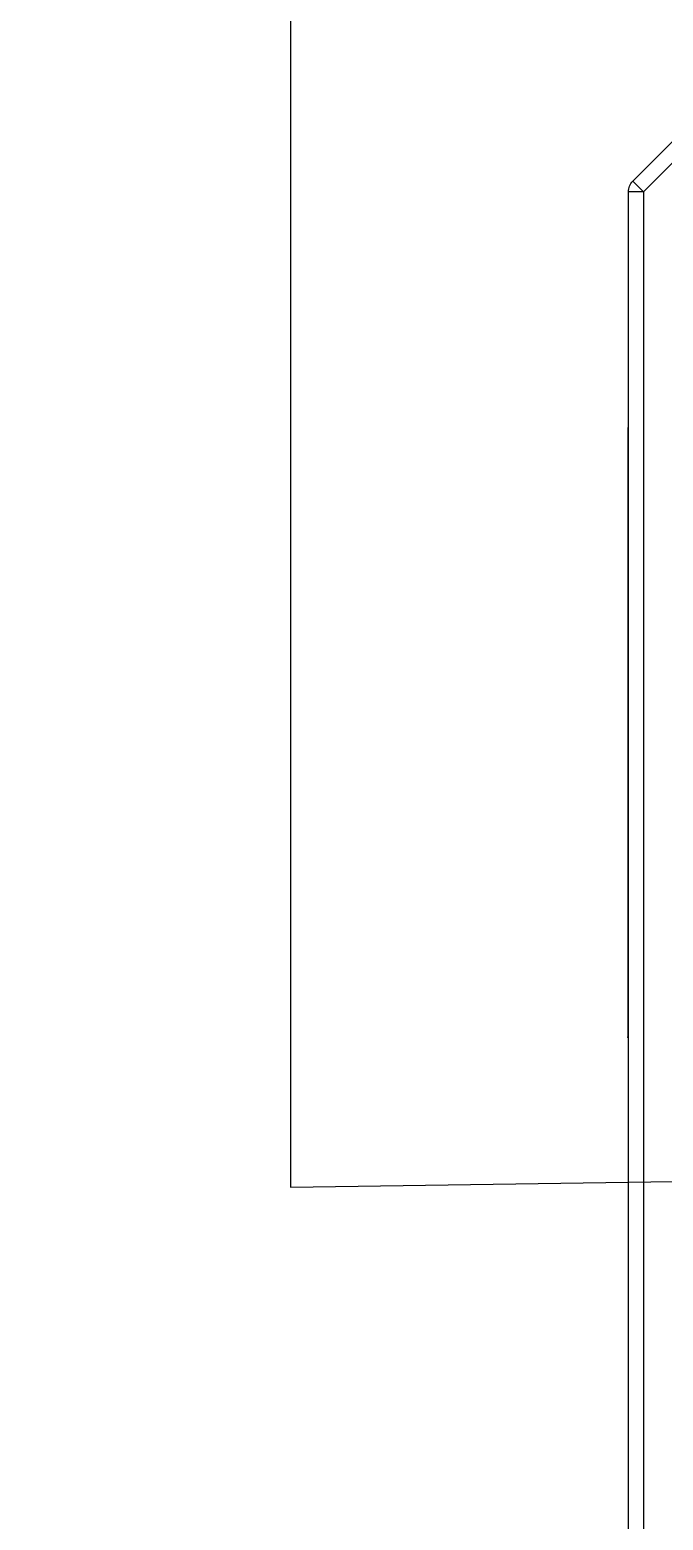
# Model space of a CAD drawing. Header units: millimetres. Extents: x 0 to 504600, y 0 to 118800.
# Drawn here: x 433813 to 434024.1, y 52071.2 to 52567.9 of the extents above; entities that cross this region are included whole.
import ezdxf

# ---------------------------------------------------------------- set-up
doc = ezdxf.new("R2010")
doc.units = ezdxf.units.MM
doc.header["$LTSCALE"] = 200
doc.layers.add('LG-AIRCON', color=240, linetype='Continuous')
doc.layers.add('냉매배관평면도', color=2, linetype='Continuous')

# ---------------------------------------------------------------- blocks, each defined once
blk = doc.blocks.new('UXB1', base_point=(168674.67, -72229.04))
at = {"layer": 'LG-AIRCON', "color": 0}
for p, q in [((168055, -71503.83), (168090.21, -71468.62)), ((168093.75, -71472.16), (168058.54, -71507.37)), ((168058.54, -71507.37), (168055, -71503.83)), ((168053.54, -72188.36), (168053.54, -71507.37)), ((168058.54, -71507.37), (168053.54, -71507.37)), ((168058.54, -71507.37), (168058.54, -72188.36)), ((168053.34, -71586.31), (168053.34, -71589.31)), ((168053.34, -71589.31), (168053.34, -71785.94)), ((168053.54, -71589.31), (168053.34, -71589.31)), ((168053.54, -71785.94), (168053.34, -71785.94)), ((168053.34, -71785.94), (168053.34, -71788.94))]:
    blk.add_line(p, q, dxfattribs=at)
at = {"layer": 'LG-AIRCON', "color": 0, "extrusion": (0, 0, -1)}
for centre, radius, start, end in [((-168058.54, -71507.37), 5, 0, 45), ((-168054.14, -71788.94), 0.8, 318.5895, 0)]:
    blk.add_arc(centre, radius, start, end, dxfattribs=at)
at = {"layer": 'LG-AIRCON', "color": 0}
blk.add_arc((168054.14, -71586.31), 0.8, 138.5895, 180, dxfattribs=at)

msp = doc.modelspace()

# ---------------------------------------------------------------- linework, layer by layer
at = {"layer": '냉매배관평면도'}
msp.add_lwpolyline([(429719.85, 55935.83), (429719.85, 53357.36), (430088.59, 53357.36), (433899.86, 53357.36), (433899.86, 52182.19), (434372.24, 52189.09)], dxfattribs=at)

# ---------------------------------------------------------------- block references
at = {"layer": 'LG-AIRCON', "color": 7}
msp.add_blockref('UXB1', (434633.61, 51792.19), dxfattribs=at)

doc.saveas('drawing.dxf')
